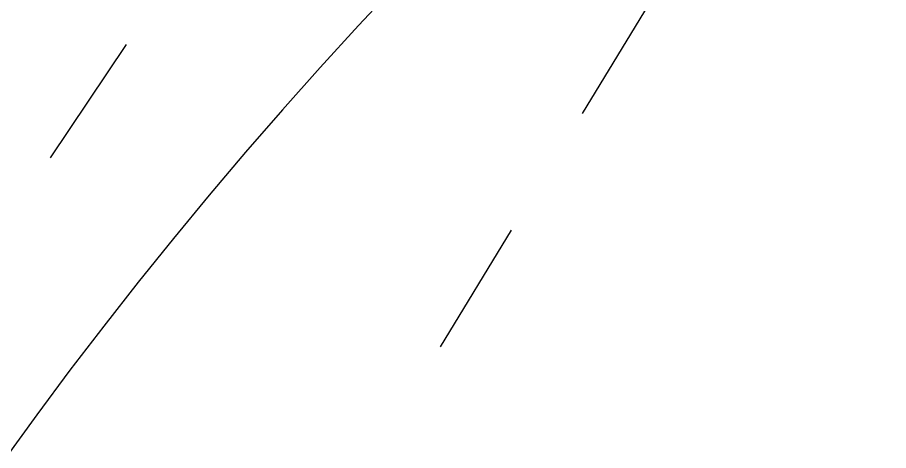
# Model space of a CAD drawing. Extents: x 421500 to 422711, y 436000 to 437000.
# Drawn here: x 422011.6 to 422014.79, y 436529.951 to 436531.538 of the extents above; entities that cross this region are included whole.
import ezdxf

# ---------------------------------------------------------------- set-up
doc = ezdxf.new("R2010")
doc.units = 0
doc.linetypes.add('716709-ExBase$0$BLIP', pattern=[1, 0.5, -0.5])
doc.linetypes.add('XREF UTC_716709_AJB_1b$0$DASHDOT1', pattern=[2, 1, -0.5, 0, -0.5])
for name, color, linetype in [('716709-ExBase$0$XC-LCCVerges', 251, '716709-ExBase$0$BLIP'), ('Pr-Edging', 7, 'Continuous'), ('Pr-KerbEdge', 8, 'Continuous'), ('XREF UTC_716709_AJB_1b$0$du-UTCDUCT-F1', 42, 'XREF UTC_716709_AJB_1b$0$DASHDOT1')]:
    doc.layers.add(name, color=color, linetype=linetype)

msp = doc.modelspace()

# ---------------------------------------------------------------- linework, layer by layer
at = {"layer": '716709-ExBase$0$XC-LCCVerges', "flags": 128}
for points in [[(422042.536, 436488.9753), (422041.4299, 436487.1963), (422032.6103, 436491.8084), (422025.2079, 436496.0891), (422021.775, 436498.4505), (422018.472, 436500.9903), (422015.9997, 436502.9311), (422013.602, 436504.9723), (422011.5341, 436507.3489), (422010.3046, 436509.2785), (422009.2899, 436511.3316), (422008.616, 436513.5219), (422008.4031, 436516.0843), (422008.6528, 436518.641), (422009.1539, 436521.1562), (422010.3275, 436524.8893), (422011.9913, 436528.4311), (422014.017, 436531.7577), (422016.4155, 436534.8264), (422021.4992, 436539.6674), (422032.0665, 436547.4618), (422038.3158, 436551.8897), (422045.1688, 436556.9276), (422052.211, 436562.3208), (422061.1239, 436569.199), (422061.965, 436569.1653), (422064.1192, 436566.7163), (422065.4463, 436565.0252), (422067.1132, 436562.9012)], [(422042.536, 436488.9753), (422041.4299, 436487.1963), (422032.6103, 436491.8084), (422025.2079, 436496.0891), (422021.775, 436498.4505), (422018.472, 436500.9903), (422015.9997, 436502.9311), (422013.602, 436504.9723), (422011.5341, 436507.3489), (422010.3046, 436509.2785), (422009.2899, 436511.3316), (422008.616, 436513.5219), (422008.4031, 436516.0843), (422008.6528, 436518.641), (422009.1539, 436521.1562), (422010.3275, 436524.8893), (422011.9913, 436528.4311), (422014.017, 436531.7577), (422016.4155, 436534.8264), (422021.4992, 436539.6674), (422032.0665, 436547.4618), (422038.3158, 436551.8897), (422045.1688, 436556.9276), (422052.211, 436562.3208), (422061.1239, 436569.199), (422061.965, 436569.1653), (422062.1128, 436568.9973)], [(422012.0782, 436538.2943), (422014.0537, 436535.4249), (422013.2903, 436533.3679), (422011.0534, 436530.0306), (422009.3808, 436527.0545), (422008.1523, 436523.8694), (422007.3931, 436520.541), (422007.0559, 436516.368), (422007.5921, 436512.2158), (422008.7136, 436509.2204), (422010.3653, 436506.4814), (422012.4912, 436504.0918), (422020.1522, 436497.3513)], [(422012.0782, 436538.2943), (422014.0537, 436535.4249), (422013.2903, 436533.3679), (422011.0534, 436530.0306), (422009.3808, 436527.0545), (422008.1523, 436523.8694), (422007.3931, 436520.541), (422007.0559, 436516.368), (422007.5921, 436512.2158), (422008.7136, 436509.2204), (422010.3653, 436506.4814), (422012.4912, 436504.0918), (422020.1522, 436497.3513)]]:
    msp.add_lwpolyline(points, dxfattribs=at)
at = {"layer": 'Pr-Edging', "flags": 128}
msp.add_lwpolyline([(422015.0309, 436533.7551), (422015.3556, 436533.4329), (422014.711, 436532.7834), (422014.3863, 436533.1057, 0.004735), (422012.9905, 436531.6601, 0.404434), (422013.2256, 436508.7209), (422013.7318, 436508.2081, 0.052241), (422018.8049, 436504.0422), (422028.4911, 436497.6527), (422041.4299, 436487.1963)], format="xyb", dxfattribs=at)
at = {"layer": 'Pr-KerbEdge'}
msp.add_arc((422086.9238, 436454.9562), 118.125, 133.732121, 133.732121, dxfattribs=at)
at = {"layer": 'XREF UTC_716709_AJB_1b$0$du-UTCDUCT-F1', "flags": 128}
for points in [[(422007.5947, 436528.4024, -0.034586), (422008.7242, 436530.0218, -0.034586), (422010.0661, 436531.4701, -0.037186), (422011.7164, 436532.8046, -0.037186), (422013.5462, 436533.88)], [(422005.7912, 436518.598, -0.046058), (422006.4725, 436522.6, -0.046058), (422007.8749, 436526.4097, -0.053678), (422010.3541, 436530.4351, -0.053678), (422013.6334, 436533.8406, -0.053678)], [(422005.891, 436518.5904, -0.046058), (422006.5691, 436522.5742, -0.046058), (422007.9652, 436526.3667, -0.053678), (422010.4332, 436530.3739, -0.053678), (422013.6976, 436533.7639)], [(422005.9907, 436518.5827, -0.046058), (422006.6658, 436522.5485, -0.046058), (422008.0554, 436526.3236, -0.053678), (422010.5122, 436530.3126, -0.053678), (422013.7618, 436533.6872, -0.053678)]]:
    msp.add_lwpolyline(points, format="xyb", dxfattribs=at)

doc.saveas('drawing.dxf')
